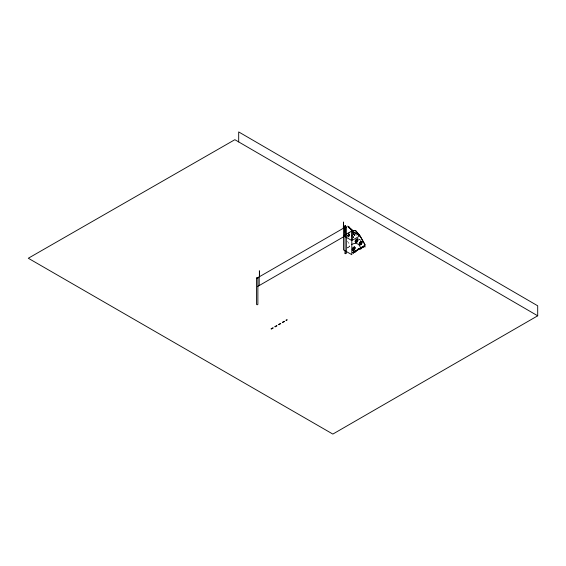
<?xml version="1.0" encoding="UTF-8"?>
<svg xmlns="http://www.w3.org/2000/svg" width="566" height="566" viewBox="0 0 566 566"><rect width="100%" height="100%" fill="white"/><g stroke="black" fill="none" stroke-linecap="round" stroke-linejoin="round"><path stroke-width="0.42" stroke-dasharray="2.83 2.12" d="M347.298 247.717L351.012 245.573M347.043 248.127L350.8 245.962M354.274 234.119L356.403 235.35M358.377 238.795L360.528 240.034M358.993 239.397L361.143 240.642M353.191 233.397L355.271 237.126M352.965 233.27L355.045 236.998M353.545 233.15L355.505 237.02M353.34 233.312L355.307 237.182M347.234 241.399A11.745 6.785 -60 0 1 349.562 246.415M353.156 237.706A1.351 0.778 -60 0 0 353.425 237.246A2.391 1.38 -60 0 0 353.064 236.843M348.798 237.069A1.953 1.132 -60 0 0 348.946 236.906A2.37 1.365 -60 0 1 348.769 237.055M348.062 236.362A1.797 1.04 -60 0 1 348.21 235.902A1.351 0.778 -60 0 0 347.92 235.597L347.92 235.597A1.96 1.132 -60 0 0 347.566 236.355M347.347 235.682A1.351 0.778 -60 0 1 347.708 235.569L347.757 235.569A2.314 1.337 -60 0 0 347.474 236.298M353.184 237.762A1.854 1.068 -60 0 0 353.594 237.041A1.875 1.082 -60 0 1 353.722 237.579M348.076 236.85A2.314 1.337 -60 0 0 349.625 235.414A1.641 0.948 -60 0 1 349.385 236.199A2.391 1.38 -60 0 1 348.599 237.027M347.382 235.385A1.875 1.082 -60 0 1 347.63 235.01M348.104 234.465A1.641 0.948 -60 0 1 348.465 234.253A2.391 1.38 -60 0 1 349.356 234.763A1.351 0.778 -60 0 1 349.095 235.215L349.095 235.215A2.314 1.337 -60 0 0 348.125 234.635M348.062 234.791A1.96 1.132 -60 0 1 348.918 235.414L348.868 235.47A1.351 0.778 -60 0 1 348.373 235.789A1.797 1.04 -60 0 0 347.347 235.548M348.097 236.609L348.09 236.68A1.96 1.132 -60 0 0 349.661 235.095A1.875 1.082 -60 0 0 349.533 234.557A1.854 1.068 -60 0 1 348.331 235.972A1.351 0.778 -60 0 0 348.097 236.609M349.47 234.437L349.42 234.6A2.37 1.365 -60 0 0 349.109 234.19A1.953 1.132 -60 0 1 349.47 234.437M353.538 236.921L353.488 237.083A2.37 1.365 -60 0 0 353.092 236.623A1.953 1.132 -60 0 1 353.538 236.921"/><path stroke-width="0.85" d="M363.195 246.309L363.195 247.179M364.129 245.771L364.129 246.642M355.427 251.87L355.611 250.596L355.554 251.729M356.502 251.247L356.686 249.974L356.637 251.106M357.578 250.625L357.542 249.479L358.823 248.736L359.092 249.16L359.608 248.283L359.148 249.231M363.075 247.307L363.238 246.196M364.016 246.762L364.171 245.658M353.361 253.037L353.821 251.629L353.262 253.016L352.696 252.28L353.149 253.158M256.547 278.012L257.212 277.63L257.877 278.012L257.877 304.43L257.212 304.812L256.547 304.43L256.547 278.012L257.212 278.394L257.877 278.012M345.005 226.916L345.706 226.556L346.335 226.959L346.335 253.37L345.635 253.738L345.005 253.335L345.005 226.916L345.635 227.32L346.335 226.959M345.005 253.335L345.529 252.981M362.226 247.441L362.431 246.797L362.636 247.2M355.094 251.835L355.172 251.339A0.729 0.417 -60 0 0 354.995 251.099A0.807 0.467 -60 0 0 354.797 251.085L354.182 251.495A0.75 0.432 -60 0 0 354.097 252.542L354.91 252.146A0.729 0.417 -60 0 0 355.094 251.813M345.161 231.869L345.168 225.876M345.267 235.682L344.949 235.548M351.875 239.694L351.875 229.817L348.246 227.164L352.109 229.739L352.109 239.666L351.755 239.722L352.102 239.63M344.949 225.707L345.486 225.551M361.688 247.597L361.724 247.13L360.952 247.512L360.952 248.552M361.929 247.986L362.551 246.592L362.947 247.399M344.949 231.742L345.281 231.805M344.97 235.619L344.927 225.891M351.797 235.81L351.896 235.753M358.377 248.998L357.712 249.5L357.712 249.917L358.243 249.783M348.352 233.461L349.788 232.626M357.231 234.381L359.544 235.661L359.544 235.223L351.719 231.034L343.527 235.76L351.811 240.543L360.004 235.817L364.992 244.76L364.992 247.066M257.679 286.438L345.175 235.895M352.745 231.735L352.745 231.303M359.41 235.689L359.544 235.223M361.101 247.887L361.709 247.3L361.101 247.533L361.101 248.389L361.66 248.042L361.101 247.986M270.994 328.867L272.876 327.778M274.758 326.688L276.64 325.606M278.522 324.516L280.411 323.434M282.285 322.344L284.174 321.255M285.872 320.271L286.87 319.705M271.369 329.079L273.251 327.997M275.133 326.907L277.022 325.825M278.897 324.735L280.786 323.646M282.667 322.556L284.549 321.474M286.247 320.49L287.245 319.917M537.7 315.807L332.843 434.08L28.3 258.252L234.855 139.689L537.7 315.807L537.7 305.803L238.689 131.92L238.689 141.924M353.453 230.426L355.689 230.553L359.544 235.286M353.531 230.659L355.526 230.765L359.346 235.456M347.496 226.181L348.571 226.428M358.738 235.031L352.462 231.685L348.868 227.037M359.261 235.385L360.004 235.817L364.992 244.76M354.21 232.633L355.766 233.482M352.017 231.31L351.946 231.161M359.028 249.302L358.554 248.891M356.587 242.227L356.516 242.149A2.37 1.365 -60 0 0 357.231 241.689A1.953 1.132 -60 0 1 356.587 242.227A1.875 1.082 -60 0 1 356.042 242.397M349.059 226.86L352.597 231.275M351.811 240.543L351.811 254.679L343.527 249.896L343.555 228.388L345.203 227.44L343.555 228.162L343.555 221.978L343.314 228.296L259.624 276.618L259.384 270.803L259.384 276.753L257.679 277.736L259.186 277.099L259.186 285.568M351.811 244.378A13.612 7.86 -60 0 1 360.733 249.528M355.526 240.458A1.875 1.082 -60 0 1 355.915 239.793A1.96 1.132 -60 0 1 357.203 240.196L357.153 240.253A1.351 0.778 -60 0 1 356.658 240.571A1.797 1.04 -60 0 0 355.512 240.394M355.165 241.456A1.953 1.132 -60 0 1 355.335 240.628L355.505 240.543A2.37 1.365 -60 0 0 355.215 241.47M356.495 242.255A1.797 1.04 -60 0 1 356.495 240.684A1.351 0.778 -60 0 0 356.205 240.38L356.163 240.373A1.96 1.132 -60 0 0 355.964 242.411M359.233 243.946A1.953 1.132 -60 0 1 359.403 243.111L359.573 243.026A2.37 1.365 -60 0 0 359.283 243.953M352.293 249.486A2.37 1.365 -60 0 1 352.583 248.559L352.462 248.651A1.953 1.132 -60 0 0 352.243 249.479M353.446 249.648L353.439 249.712A1.351 0.778 -60 0 0 353.531 250.08A2.391 1.38 -60 0 0 354.748 249.005A1.641 0.948 -60 0 0 354.995 248.212A2.314 1.337 -60 0 1 353.446 249.648M356.361 241.632L356.361 241.696A1.351 0.778 -60 0 0 356.453 242.057A2.391 1.38 -60 0 0 357.67 240.982A1.641 0.948 -60 0 0 357.91 240.196A2.314 1.337 -60 0 1 356.361 241.632M360.429 244.116L360.429 244.179A1.351 0.778 -60 0 0 360.521 244.547A2.391 1.38 -60 0 0 361.738 243.472A1.641 0.948 -60 0 0 361.978 242.68A2.314 1.337 -60 0 1 360.429 244.116M354.047 252.004C355.016 253.398 355.278 249.733 354.047 252.004M353.46 249.415L353.453 249.486A1.96 1.132 -60 0 0 355.024 247.894A1.875 1.082 -60 0 0 354.896 247.356A1.854 1.068 -60 0 1 353.693 248.771A1.351 0.778 -60 0 0 353.46 249.415M356.382 241.392L356.375 241.463A1.96 1.132 -60 0 0 357.945 239.878A1.875 1.082 -60 0 0 357.818 239.34A1.854 1.068 -60 0 1 356.608 240.755A1.351 0.778 -60 0 0 356.382 241.392M360.45 243.882L360.443 243.953A1.96 1.132 -60 0 0 362.007 242.361A1.875 1.082 -60 0 0 361.879 241.824A1.854 1.068 -60 0 1 360.676 243.239A1.351 0.778 -60 0 0 360.45 243.882M354.832 247.236L354.79 247.399A2.37 1.365 -60 0 0 354.387 246.939A1.953 1.132 -60 0 1 354.832 247.236M357.754 239.22L357.705 239.383A2.37 1.365 -60 0 0 357.309 238.923A1.953 1.132 -60 0 1 357.754 239.22M361.823 241.71L361.773 241.866A2.37 1.365 -60 0 0 361.377 241.406A1.953 1.132 -60 0 1 361.823 241.71M357.379 239.998L357.33 240.055A2.314 1.337 -60 0 0 356.141 239.475A1.641 0.948 -60 0 1 356.75 239.036A2.391 1.38 -60 0 1 357.641 239.545A1.351 0.778 -60 0 1 357.379 239.998M354.457 248.021L354.408 248.078A2.314 1.337 -60 0 0 353.219 247.491A1.641 0.948 -60 0 1 353.828 247.052A2.391 1.38 -60 0 1 354.726 247.561A1.351 0.778 -60 0 1 354.457 248.021M361.441 242.489L361.398 242.545A2.314 1.337 -60 0 0 360.209 241.958A1.641 0.948 -60 0 1 360.818 241.519A2.391 1.38 -60 0 1 361.709 242.029A1.351 0.778 -60 0 1 361.441 242.489M354.288 248.219L354.231 248.276A1.351 0.778 -60 0 1 353.736 248.587A1.797 1.04 -60 0 0 352.59 248.41A1.875 1.082 -60 0 1 352.979 247.745A1.96 1.132 -60 0 1 354.288 248.219M361.271 242.687L361.214 242.743A1.351 0.778 -60 0 1 360.719 243.055A1.797 1.04 -60 0 0 359.58 242.878A1.875 1.082 -60 0 1 359.969 242.22A1.96 1.132 -60 0 1 361.271 242.687M356.042 240.352L355.993 240.352A1.351 0.778 -60 0 0 355.632 240.465A2.391 1.38 -60 0 0 355.356 242.036A1.641 0.948 -60 0 0 355.745 242.361A2.314 1.337 -60 0 1 356.042 240.352M360.11 242.842L360.061 242.842A1.351 0.778 -60 0 0 359.7 242.948A2.391 1.38 -60 0 0 359.424 244.526A1.641 0.948 -60 0 0 359.813 244.852A2.314 1.337 -60 0 1 360.11 242.842M353.12 248.375L353.078 248.368A1.351 0.778 -60 0 0 352.71 248.481A2.391 1.38 -60 0 0 352.441 250.059A1.641 0.948 -60 0 0 352.823 250.384A2.314 1.337 -60 0 1 353.12 248.375M360.273 242.871L360.224 242.856A1.96 1.132 -60 0 0 360.033 244.894A1.875 1.082 -60 0 0 360.556 244.738A1.797 1.04 -60 0 1 360.563 243.175A1.351 0.778 -60 0 0 360.273 242.871M353.29 248.403L353.241 248.389A1.96 1.132 -60 0 0 353.043 250.427A1.875 1.082 -60 0 0 353.573 250.271A1.797 1.04 -60 0 1 353.573 248.707A1.351 0.778 -60 0 0 353.29 248.403M360.655 244.71L360.577 244.639A2.37 1.365 -60 0 0 361.299 244.172A1.953 1.132 -60 0 1 360.655 244.71M353.672 250.243L353.594 250.172A2.37 1.365 -60 0 0 354.309 249.705A1.953 1.132 -60 0 1 353.672 250.243"/></g></svg>
